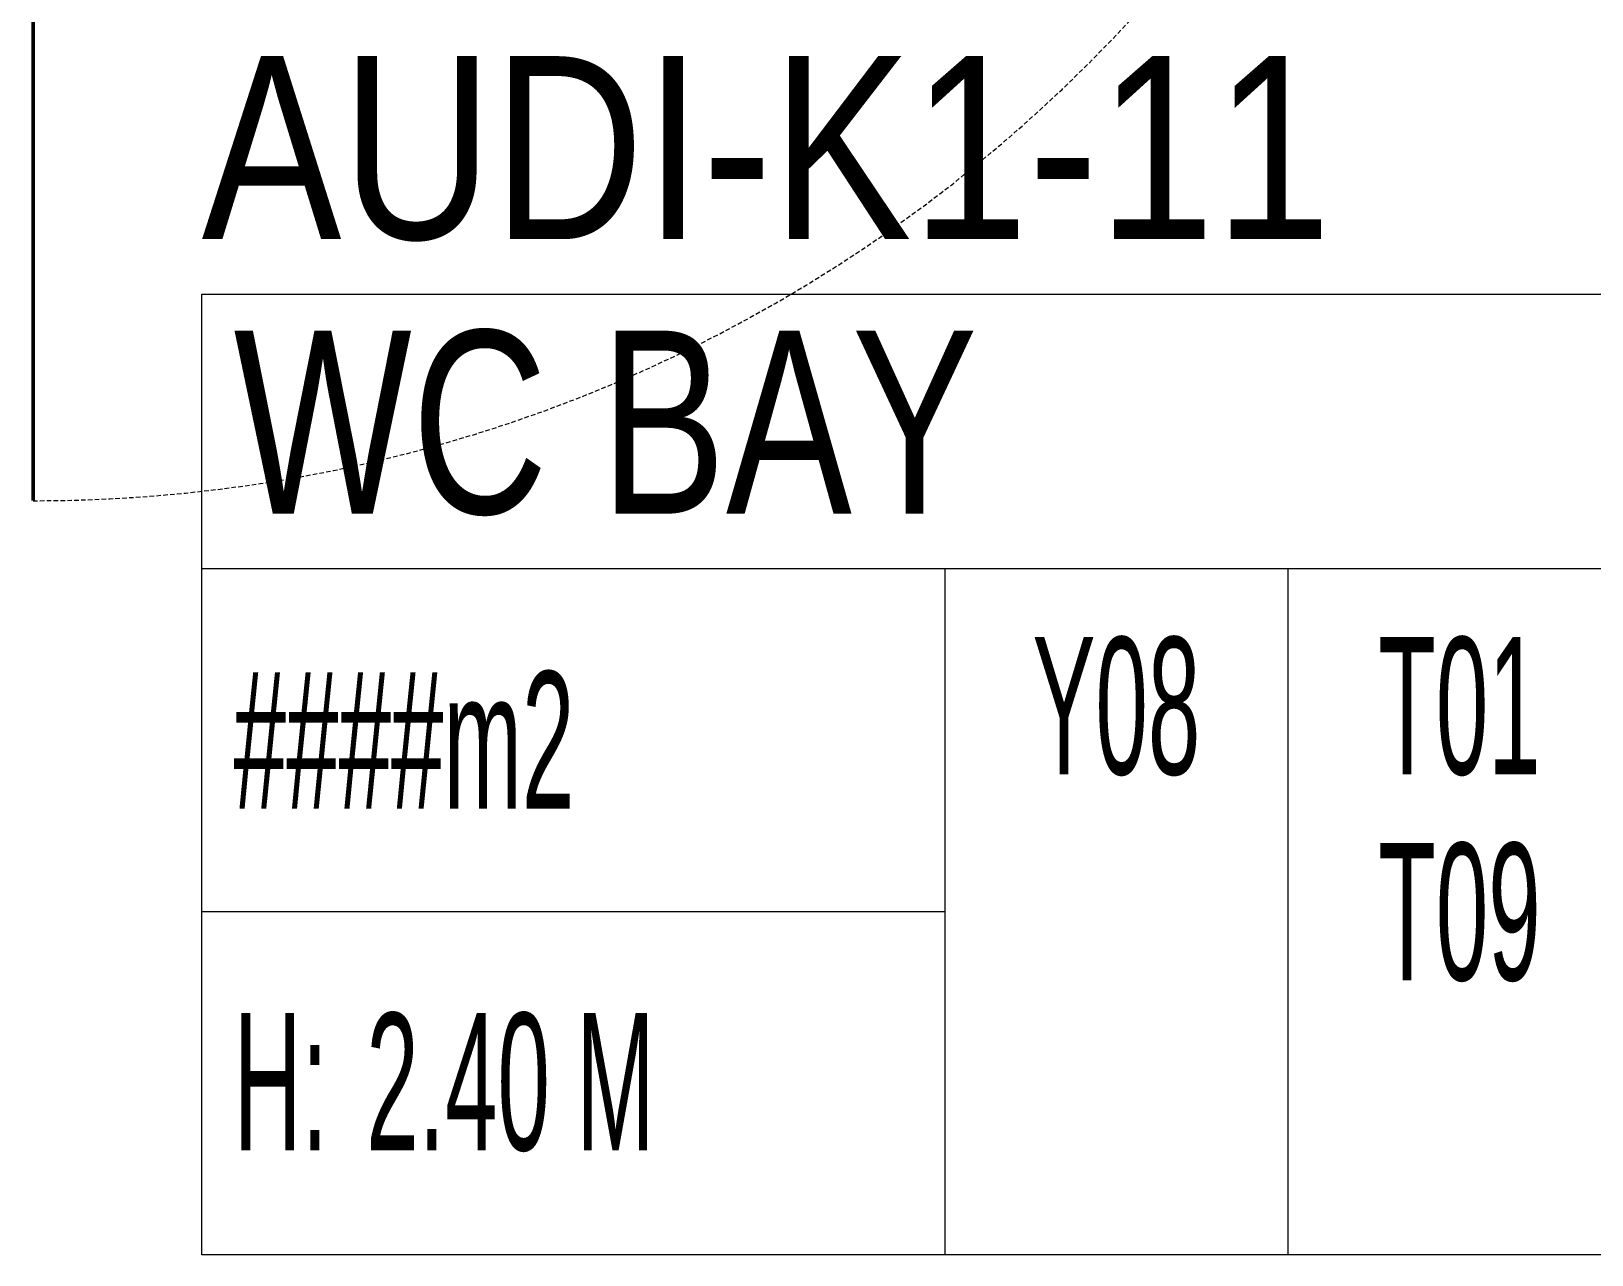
# Model space of a CAD drawing. Extents: x -1457 to 23780, y -2071 to 4205.
# Drawn here: x 10057 to 10142.3, y 2106.3 to 2173.2 of the extents above; entities that cross this region are included whole.
import ezdxf
from ezdxf.enums import TextEntityAlignment as Align

# ---------------------------------------------------------------- set-up
doc = ezdxf.new("R2010")
doc.units = 0
doc.header["$MEASUREMENT"] = 0
doc.linetypes.add('HIDDEN', pattern=[0.375, 0.25, -0.125])
doc.layers.add('21', color=9, linetype='Continuous', lineweight=9)
doc.layers.add('M-TEFRIS2-015', color=129, linetype='Continuous', lineweight=9)
doc.styles.add('Arial', font='arial.ttf', dxfattribs={"height": 2.5})
doc.styles.add('MuuM_TEXT-STANDART', font='ARIALN.TTF')

# ---------------------------------------------------------------- blocks, each defined once
blk = doc.blocks.new('0_roomno2-flat-2')
at = {"layer": '21'}
blk.add_lwpolyline([(96.875, -52.5), (0, -52.5), (0, 0), (96.875, 0)], close=True, dxfattribs=at)
for points in [[(0, -15), (96.875, -15)], [(40.625, -15), (40.625, -52.5)], [(59.375, -15), (59.375, -52.5)], [(0, -33.75), (40.625, -33.75)]]:
    blk.add_lwpolyline(points, dxfattribs=at)
at = {"layer": '21', "style": 'MuuM_TEXT-STANDART', "width": 0.6}
blk.add_text('H:', height=7.5, dxfattribs=at).set_placement((1.75, -43.04), align=Align.MIDDLE_LEFT)
at = {"layer": '21', "style": 'Arial'}
blk.add_attdef('ODANO', (0, 5.85), '', height=10, dxfattribs=at)
blk.add_attdef('MEKANADI', text='', height=10, dxfattribs=at).set_placement((1.75, -15), align=Align.BOTTOM_LEFT)
at = {"layer": '21', "style": 'MuuM_TEXT-STANDART', "width": 0.6}
for tag, p in [('YER01', (50, -22.5)), ('TAVAN01', (68.75, -22.5)), ('DUVAR01', (87.5, -22.5)), ('YER02', (50, -33.75)), ('TAVAN02', (68.75, -33.75)), ('DUVAR02', (87.5, -33.75)), ('YER03', (50, -45)), ('TAVAN03', (68.75, -45)), ('DUVAR03', (87.5, -45))]:
    blk.add_attdef(tag, text='', height=7.5, dxfattribs=at).set_placement(p, align=Align.MIDDLE_CENTER)
for tag, p in [('M2', (1.75, -24.375)), ('TEMIZTAVANYUKSEKLIGI', (9, -43.04))]:
    blk.add_attdef(tag, text='', height=7.5, dxfattribs=at).set_placement(p, align=Align.MIDDLE_LEFT)

msp = doc.modelspace()

# ---------------------------------------------------------------- linework, layer by layer
at = {"layer": 'M-TEFRIS2-015', "linetype": 'HIDDEN', "lineweight": 0, "const_width": 0.2}
msp.add_lwpolyline([(10057.1, 2229.13), (10057.1, 2147.53)], dxfattribs=at)
at = {"layer": 'M-TEFRIS2-015', "linetype": 'HIDDEN', "lineweight": 0}
msp.add_arc((10057.1, 2229.13), 81.6, 270, 359.89468, dxfattribs=at)

# ---------------------------------------------------------------- block references
ref = msp.add_blockref('0_roomno2-flat-2', (10066.318, 2158.828), dxfattribs=at)
ref.add_attrib('ODANO', 'AUDI-K1-11', dxfattribs={"layer": '21', "height": 10, "style": 'MuuM_TEXT-STANDART'}).set_placement((10066.318, 2158.828), align=Align.BOTTOM_LEFT)
ref.add_attrib('MEKANADI', 'WC BAY', dxfattribs={"layer": '21', "height": 10, "style": 'MuuM_TEXT-STANDART', "width": 0.9}).set_placement((10068.068, 2143.828), align=Align.BOTTOM_LEFT)
ref.add_attrib('M2', '####m2', dxfattribs={"layer": '21', "height": 7.5, "style": 'MuuM_TEXT-STANDART', "width": 0.6}).set_placement((10068.068, 2134.453), align=Align.MIDDLE_LEFT)
ref.add_attrib('TEMIZTAVANYUKSEKLIGI', '2.40 M', dxfattribs={"layer": '21', "height": 7.5, "style": 'MuuM_TEXT-STANDART', "width": 0.6}).set_placement((10075.318, 2115.788), align=Align.MIDDLE_LEFT)
ref.add_attrib('YER01', 'Y08', dxfattribs={"layer": '21', "height": 7.5, "style": 'MuuM_TEXT-STANDART', "width": 0.6}).set_placement((10116.318, 2136.328), align=Align.MIDDLE_CENTER)
ref.add_attrib('TAVAN01', 'T01', dxfattribs={"layer": '21', "height": 7.5, "style": 'MuuM_TEXT-STANDART', "width": 0.6}).set_placement((10135.068, 2136.328), align=Align.MIDDLE_CENTER)
ref.add_attrib('TAVAN02', 'T09', dxfattribs={"layer": '21', "height": 7.5, "style": 'MuuM_TEXT-STANDART', "width": 0.6}).set_placement((10135.068, 2125.078), align=Align.MIDDLE_CENTER)

doc.saveas('drawing.dxf')
